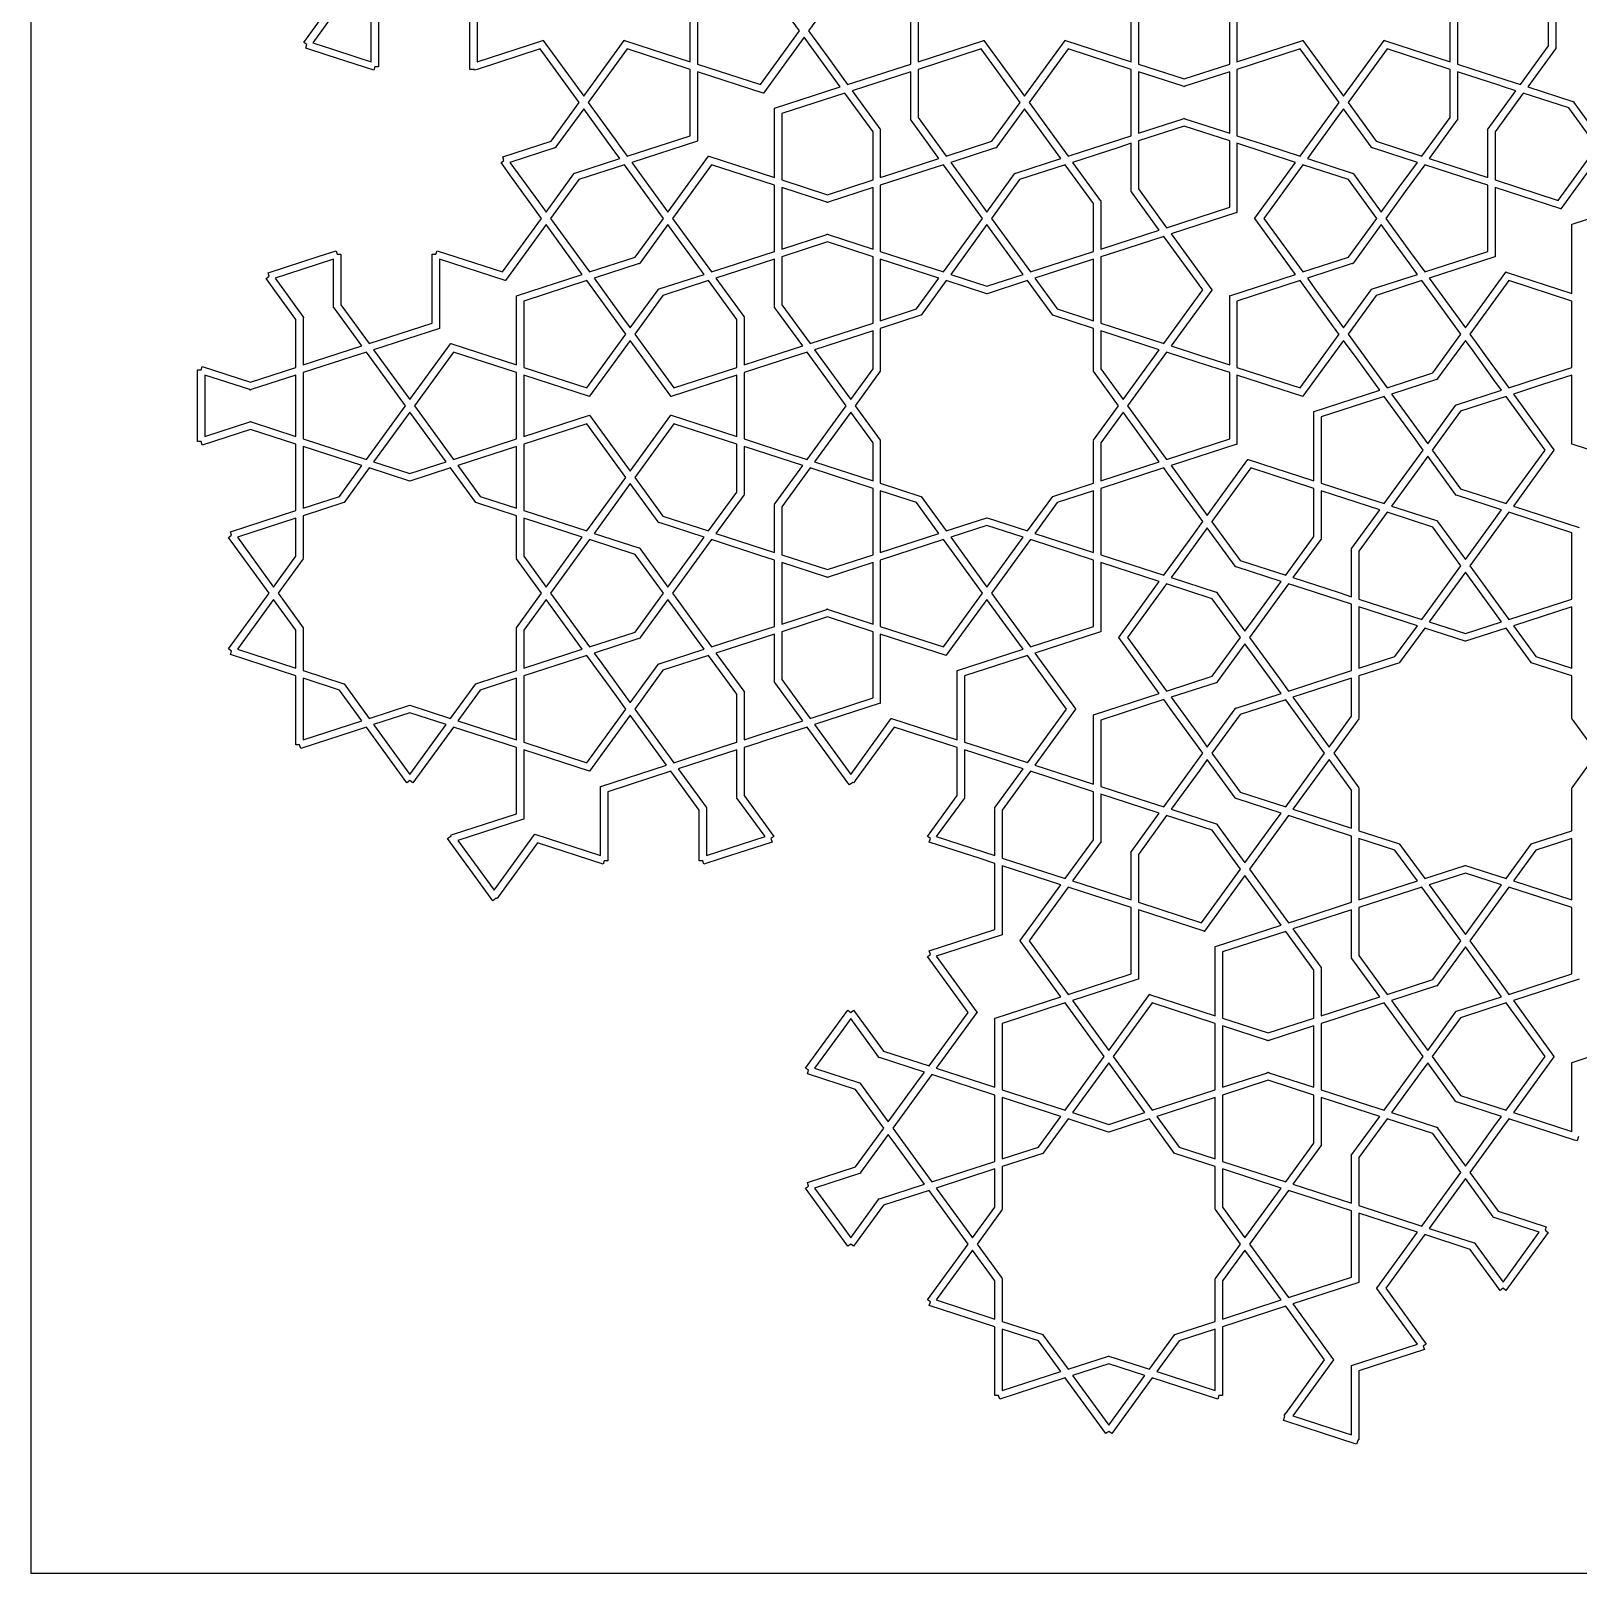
# Model space of a CAD drawing. Header units: millimetres. Extents: x -355 to 355, y -355 to 355.
# Drawn here: x -355 to -37.6, y -355 to -38.5 of the extents above; entities that cross this region are included whole.
import ezdxf

# ---------------------------------------------------------------- set-up
doc = ezdxf.new("R2010")
doc.units = ezdxf.units.MM
for name, color, linetype, true_color in [('canvas_boundary', 7, 'Continuous', 0x505050), ('strapwork_inner', 7, 'Continuous', 0xff8000), ('strapwork_outer', 7, 'Continuous', 0xff0000)]:
    doc.layers.add(name, color=color, linetype=linetype, true_color=true_color)

msp = doc.modelspace()

# ---------------------------------------------------------------- linework, layer by layer
at = {"layer": 'canvas_boundary'}
msp.add_lwpolyline([(-355, -355), (355, -355), (355, 355), (-355, 355)], close=True, dxfattribs=at)
at = {"layer": 'strapwork_inner', "true_color": 0xff8000}
for points in [[(-281.91, -26.15), (-291.39, -23.07), (-291.39, -32.77), (-291.32, -32.82), (-291.39, -32.92), (-291.39, -33.04), (-291.48, -33.04), (-297.18, -40.88), (-294.65, -41.7), (-293.76, -41.99), (-287.7, -43.96), (-287.7, -43.96), (-285.17, -44.79), (-285.17, -35.09), (-285.24, -35.04), (-285.17, -34.94), (-285.17, -34.82), (-285.08, -34.82), (-279.38, -26.98), (-281.91, -26.15)], [(-205.28, -27.46), (-218.22, -31.67), (-218.22, -45.27), (-205.28, -49.48), (-197.28, -38.47)], [(-184.43, -48.5), (-177.49, -46.25), (-174.49, -45.27), (-174.49, -31.67), (-187.43, -27.46), (-195.43, -38.47), (-191.5, -43.87), (-187.43, -49.48)], [(-127.76, -45.27), (-118.4, -48.31), (-109.04, -45.27), (-109.04, -31.67), (-118.4, -28.63), (-127.76, -31.67)], [(-52.37, -48.5), (-49.37, -49.48), (-43.59, -41.51), (-43.59, -31.67), (-52.95, -28.63), (-62.31, -31.67), (-62.31, -45.27), (-59.32, -46.25)], [(-218.22, -61.07), (-218.25, -61.07), (-231.73, -65.45), (-224.3, -75.67), (-215.97, -64.2), (-215.96, -64.17), (-215.95, -64.17), (-215.95, -64.16), (-215.92, -64.18), (-202.44, -68.56), (-202.44, -54.39), (-202.45, -54.36), (-202.44, -54.35), (-202.44, -54.34), (-202.41, -54.34), (-188.93, -49.96), (-196.35, -39.75), (-204.68, -51.21), (-204.69, -51.24), (-204.7, -51.24), (-204.71, -51.25), (-204.74, -51.23), (-218.22, -46.85), (-218.22, -61.02), (-218.21, -61.05), (-218.22, -61.06)], [(-234.59, -61.5), (-234.51, -61.62), (-232.66, -64.16), (-232.65, -64.17), (-219.72, -59.97), (-219.72, -46.37), (-219.72, -46.36), (-232.65, -42.16), (-240.65, -53.16), (-238.8, -55.71), (-238.8, -55.71)], [(-172.99, -56.21), (-167.2, -64.17), (-157.84, -61.13), (-152.05, -53.16), (-160.05, -42.16), (-172.99, -46.36), (-172.99, -46.37)], [(-139.21, -63.2), (-129.26, -59.97), (-129.26, -56.82), (-129.26, -49.51), (-129.26, -46.37), (-129.26, -46.36), (-142.2, -42.16), (-150.2, -53.16), (-144.05, -61.62), (-144.05, -61.62), (-142.2, -64.17), (-139.21, -63.2)], [(-107.54, -56.82), (-107.54, -59.97), (-101.07, -62.07), (-94.6, -64.17), (-90.6, -58.67), (-86.6, -53.16), (-94.6, -42.16), (-107.54, -46.36), (-107.54, -46.37), (-107.54, -49.51)], [(-76.75, -42.16), (-84.75, -53.16), (-78.96, -61.13), (-69.6, -64.17), (-63.81, -56.21), (-63.81, -46.36)], [(-180.72, -58.72), (-180.64, -58.82), (-180.72, -58.87), (-180.72, -68.56), (-178.18, -67.74), (-178.18, -67.74), (-168.7, -64.66), (-174.4, -56.82), (-174.49, -56.82), (-174.49, -56.69), (-174.56, -56.59), (-174.49, -56.54), (-174.49, -46.85), (-177.02, -47.67), (-183.97, -49.93), (-186.5, -50.75), (-180.8, -58.59), (-180.72, -58.59)], [(-118.4, -49.89), (-118.52, -49.93), (-118.55, -49.84), (-127.76, -46.85), (-127.76, -49.51), (-127.76, -56.82), (-127.76, -59.48), (-118.55, -56.48), (-118.52, -56.4), (-118.4, -56.44), (-118.28, -56.4), (-118.26, -56.48), (-109.04, -59.48), (-109.04, -56.82), (-109.04, -49.51), (-109.04, -46.85), (-118.26, -49.84), (-118.28, -49.93)], [(-62.31, -56.54), (-62.24, -56.59), (-62.31, -56.69), (-62.31, -56.82), (-62.4, -56.82), (-68.1, -64.66), (-65.57, -65.48), (-65.57, -65.48), (-56.09, -68.56), (-56.09, -58.87), (-56.16, -58.82), (-56.09, -58.72), (-56.09, -58.59), (-56, -58.59), (-50.3, -50.75), (-52.83, -49.93), (-54.04, -49.54), (-59.78, -47.67), (-62.31, -46.85)], [(-182.22, -59.2), (-188, -51.25), (-188, -51.24), (-200.94, -55.44), (-200.94, -69.05), (-191.58, -72.09), (-182.22, -69.05)], [(-33.65, -62.25), (-39.44, -54.28), (-48.8, -51.24), (-54.59, -59.2), (-54.59, -69.05), (-41.65, -73.25)], [(-243.63, -67.74), (-243.52, -67.7), (-243.44, -67.6), (-243.37, -67.65), (-234.15, -64.66), (-235.72, -62.5), (-241.58, -54.44), (-247.27, -62.28), (-247.25, -62.37), (-247.36, -62.41), (-247.44, -62.5), (-247.51, -62.45), (-256.73, -65.45), (-250.87, -73.51), (-250.87, -73.51), (-249.3, -75.67), (-243.61, -67.82)], [(-152.99, -67.6), (-152.92, -67.65), (-143.7, -64.66), (-149.56, -56.59), (-149.56, -56.59), (-151.13, -54.44), (-156.82, -62.28), (-156.8, -62.37), (-156.91, -62.41), (-156.99, -62.5), (-157.06, -62.45), (-166.28, -65.45), (-160.42, -73.51), (-160.42, -73.51), (-158.85, -75.67), (-153.16, -67.82), (-153.18, -67.74), (-153.07, -67.7)], [(-91.54, -62.5), (-93.1, -64.66), (-83.88, -67.65), (-83.81, -67.6), (-83.74, -67.7), (-83.62, -67.74), (-83.65, -67.82), (-77.95, -75.67), (-76.39, -73.51), (-76.39, -73.51), (-74.24, -70.56), (-72.09, -67.6), (-72.09, -67.6), (-70.53, -65.45), (-79.74, -62.45), (-79.82, -62.5), (-79.89, -62.4), (-80.01, -62.37), (-79.98, -62.28), (-85.68, -54.44), (-87.24, -56.59), (-87.24, -56.59), (-89.39, -59.55), (-91.54, -62.5)], [(-127.76, -70.9), (-121.98, -78.87), (-109.04, -74.66), (-109.04, -61.06), (-118.4, -58.01), (-127.76, -61.06)], [(-123.48, -79.35), (-129.17, -71.51), (-129.26, -71.51), (-129.26, -71.39), (-129.34, -71.29), (-129.26, -71.24), (-129.26, -61.54), (-131.8, -62.37), (-131.8, -62.37), (-141.28, -65.45), (-135.58, -73.29), (-135.49, -73.29), (-135.49, -73.41), (-135.42, -73.51), (-135.49, -73.56), (-135.49, -83.26), (-126.01, -80.18), (-126.01, -80.18)], [(-107.54, -75.76), (-107.57, -75.76), (-121.05, -80.14), (-112.72, -91.61), (-112.69, -91.63), (-112.7, -91.64), (-112.69, -91.64), (-112.72, -91.66), (-121.05, -103.13), (-115.05, -105.08), (-109.04, -107.03), (-109.04, -92.86), (-109.05, -92.83), (-109.04, -92.83), (-109.04, -92.81), (-109.01, -92.81), (-95.53, -88.44), (-103.86, -76.97), (-103.88, -76.95), (-103.88, -76.94), (-103.88, -76.93), (-103.86, -76.91), (-95.53, -65.45), (-101.53, -63.5), (-107.54, -61.54), (-107.54, -75.72), (-107.53, -75.75), (-107.54, -75.75)], [(-231.02, -84.91), (-225.23, -76.94), (-233.23, -65.93), (-242.59, -68.98), (-248.38, -76.94), (-240.38, -87.95)], [(-215.38, -87.95), (-212.38, -86.97), (-212.38, -86.97), (-202.44, -83.74), (-202.44, -73.29), (-202.44, -73.29), (-202.44, -70.14), (-215.38, -65.93), (-223.38, -76.94), (-217.23, -85.4), (-217.23, -85.4)], [(-159.78, -76.94), (-165.93, -68.48), (-165.93, -68.48), (-167.78, -65.93), (-170.77, -66.91), (-170.77, -66.91), (-180.72, -70.14), (-180.72, -80.59), (-180.72, -80.59), (-180.72, -83.74), (-167.78, -87.95)], [(-142.78, -65.93), (-152.14, -68.98), (-157.93, -76.94), (-149.93, -87.95), (-136.99, -83.74), (-136.99, -73.9)], [(-78.88, -76.94), (-84.66, -68.98), (-94.03, -65.93), (-102.02, -76.94), (-94.03, -87.95), (-84.66, -84.91)], [(-73.03, -71.44), (-77.02, -76.94), (-71.96, -83.92), (-69.03, -87.95), (-56.09, -83.74), (-56.09, -70.14), (-59.08, -69.17), (-59.08, -69.17), (-69.03, -65.93)], [(-182.22, -73.29), (-182.22, -73.29), (-182.22, -70.63), (-191.43, -73.62), (-191.46, -73.71), (-191.58, -73.67), (-191.7, -73.71), (-191.72, -73.62), (-200.94, -70.63), (-200.94, -80.59), (-200.94, -80.59), (-200.94, -83.26), (-191.72, -80.26), (-191.7, -80.18), (-191.58, -80.21), (-191.46, -80.18), (-191.43, -80.26), (-182.22, -83.26)], [(-271.17, -85.32), (-271.17, -99.49), (-271.16, -99.52), (-271.17, -99.53), (-271.17, -99.54), (-271.2, -99.54), (-284.68, -103.92), (-277.25, -114.14), (-268.92, -102.67), (-268.91, -102.64), (-268.9, -102.64), (-268.9, -102.63), (-268.87, -102.65), (-255.39, -107.03), (-255.39, -92.86), (-255.4, -92.83), (-255.39, -92.83), (-255.39, -92.81), (-255.36, -92.81), (-241.88, -88.44), (-249.3, -78.22), (-257.63, -89.68), (-257.64, -89.71), (-257.65, -89.71), (-257.66, -89.72), (-257.69, -89.7)], [(-226.1, -91.43), (-216.88, -88.44), (-222.74, -80.37), (-222.74, -80.37), (-224.3, -78.22), (-230, -86.06), (-229.97, -86.14), (-230.09, -86.18), (-230.16, -86.28), (-230.23, -86.23), (-239.45, -89.22), (-233.59, -97.29), (-233.59, -97.29), (-232.03, -99.44), (-226.33, -91.6), (-226.36, -91.52), (-226.24, -91.48), (-226.17, -91.38)], [(-158.85, -78.22), (-166.28, -88.44), (-158.85, -90.85), (-151.43, -88.44)], [(-93.1, -89.22), (-91.54, -91.38), (-85.68, -99.44), (-79.98, -91.6), (-80.01, -91.52), (-79.89, -91.48), (-79.82, -91.38), (-79.75, -91.43), (-70.53, -88.44), (-72.09, -86.28), (-75.81, -81.16), (-76.39, -80.37), (-77.95, -78.22), (-83.65, -86.06), (-83.62, -86.14), (-83.74, -86.18), (-83.81, -86.28), (-83.88, -86.23)], [(-182.22, -84.83), (-191.58, -81.79), (-200.94, -84.83), (-200.94, -94.68), (-195.15, -102.64), (-182.22, -98.44)], [(-122.55, -80.63), (-132.49, -83.86), (-132.49, -83.86), (-135.49, -84.83), (-135.49, -98.44), (-122.55, -102.64), (-114.55, -91.64)], [(-299.12, -107.03), (-296.58, -106.21), (-296.58, -106.21), (-287.11, -103.13), (-292.8, -95.29), (-292.89, -95.29), (-292.89, -95.17), (-292.96, -95.07), (-292.89, -95.01), (-292.89, -85.32), (-302.37, -88.4), (-302.37, -88.4), (-304.9, -89.22), (-299.21, -97.06), (-299.12, -97.06), (-299.12, -97.19), (-299.04, -97.29), (-299.12, -97.34)], [(-202.44, -95.29), (-202.44, -95.17), (-202.51, -95.07), (-202.44, -95.01), (-202.44, -85.32), (-204.97, -86.14), (-204.97, -86.14), (-214.45, -89.22), (-208.76, -97.06), (-208.67, -97.06), (-208.67, -97.19), (-208.59, -97.29), (-208.67, -97.34), (-208.67, -107.03), (-206.13, -106.21), (-196.65, -103.13), (-202.35, -95.29)], [(-173.29, -95.54), (-168.7, -89.22), (-180.72, -85.32), (-180.72, -97.95)], [(-149, -89.22), (-144.42, -95.54), (-136.99, -97.95), (-136.99, -85.32)], [(-239.1, -92.26), (-239.1, -92.26), (-240.95, -89.71), (-253.89, -93.91), (-253.89, -107.51), (-253.89, -107.52), (-240.95, -111.72), (-232.96, -100.72)], [(-210.17, -107.52), (-210.17, -107.51), (-210.17, -97.68), (-215.95, -89.71), (-225.32, -92.75), (-231.1, -100.72), (-223.11, -111.72)], [(-172.4, -134.06), (-172.35, -134.03), (-167.2, -141.11), (-158.87, -138.41), (-158.85, -138.47), (-158.83, -138.41), (-150.5, -141.11), (-145.35, -134.03), (-145.3, -134.06), (-145.32, -134), (-136.99, -131.3), (-136.99, -122.54), (-136.93, -122.54), (-136.98, -122.5), (-131.83, -115.41), (-136.98, -108.32), (-136.93, -108.29), (-136.99, -108.29), (-136.99, -99.53), (-145.32, -96.82), (-145.3, -96.76), (-145.35, -96.8), (-150.5, -89.71), (-158.83, -92.42), (-158.85, -92.36), (-158.87, -92.42), (-167.2, -89.71), (-172.35, -96.8), (-172.4, -96.76), (-172.38, -96.82), (-180.72, -99.53), (-180.72, -108.29), (-180.78, -108.29), (-180.73, -108.32), (-185.88, -115.41), (-180.73, -122.5), (-180.78, -122.54), (-180.72, -122.54), (-180.72, -131.3), (-172.38, -134)], [(-107.54, -93.92), (-107.54, -107.52), (-94.6, -111.72), (-86.6, -100.72), (-86.61, -100.71), (-88.46, -98.17), (-94.6, -89.71)], [(-77.83, -110.25), (-76.75, -111.72), (-67.39, -108.68), (-61.6, -100.72), (-69.6, -89.71), (-78.96, -92.75), (-84.75, -100.72)], [(-53.6, -109.18), (-51.75, -111.72), (-45.28, -109.62), (-38.81, -107.52), (-38.81, -100.72), (-38.81, -93.92), (-51.75, -89.71), (-59.75, -100.72), (-59.74, -100.73), (-57.9, -103.27), (-56.54, -105.14)], [(-186.8, -114.14), (-182.22, -107.82), (-182.22, -100.02), (-194.23, -103.92)], [(-135.49, -100.02), (-135.49, -107.82), (-130.9, -114.14), (-123.48, -103.92)], [(-299.12, -122.21), (-286.18, -126.42), (-278.18, -115.41), (-286.18, -104.41), (-289.17, -105.38), (-299.12, -108.61), (-299.12, -119.06), (-299.12, -119.06)], [(-268.33, -126.42), (-255.39, -122.21), (-255.39, -108.61), (-268.33, -104.41), (-276.33, -115.41), (-276.32, -115.42), (-276.32, -115.42)], [(-223.69, -113.49), (-223.7, -113.46), (-232.03, -101.99), (-240.36, -113.46), (-240.37, -113.49), (-240.38, -113.49), (-240.39, -113.5), (-240.41, -113.48), (-253.89, -109.1), (-253.89, -121.73), (-240.41, -117.35), (-240.39, -117.33), (-240.38, -117.34), (-240.37, -117.33), (-240.36, -117.36), (-232.03, -128.83), (-223.7, -117.36), (-223.69, -117.33), (-223.68, -117.34), (-223.67, -117.33), (-223.65, -117.35), (-210.17, -121.73), (-210.17, -109.1), (-223.65, -113.48), (-223.67, -113.5), (-223.68, -113.49)], [(-195.73, -126.42), (-187.73, -115.41), (-195.73, -104.41), (-198.72, -105.38), (-208.67, -108.61), (-208.67, -122.21), (-198.72, -125.45)], [(-129.98, -115.41), (-121.98, -126.41), (-121.98, -126.42), (-121.98, -126.42), (-109.04, -122.21), (-109.04, -108.61), (-115.51, -106.51), (-121.98, -104.41)], [(-107.54, -123.31), (-107.57, -123.31), (-121.05, -127.69), (-116.66, -133.74), (-113.63, -137.91), (-105.3, -126.45), (-105.29, -126.42), (-105.28, -126.42), (-105.27, -126.41), (-105.24, -126.43), (-91.77, -130.81), (-91.77, -116.64), (-91.77, -116.61), (-91.77, -116.6), (-91.77, -116.59), (-91.73, -116.59), (-78.25, -112.21), (-82.71, -106.08), (-85.68, -101.99), (-94.01, -113.46), (-94.02, -113.49), (-94.03, -113.49), (-94.03, -113.5), (-94.06, -113.48), (-107.54, -109.1), (-107.54, -123.27), (-107.53, -123.3), (-107.54, -123.3)], [(-66.35, -109.92), (-66.46, -109.96), (-66.54, -110.06), (-66.61, -110.01), (-75.83, -113), (-74.26, -115.15), (-68.4, -123.22), (-62.71, -115.38), (-62.73, -115.29), (-62.62, -115.25), (-62.54, -115.15), (-62.47, -115.21), (-53.25, -112.21), (-54.82, -110.06), (-59.11, -104.15), (-60.68, -101.99), (-66.37, -109.83)], [(-300.62, -111.76), (-300.62, -109.1), (-309.83, -112.09), (-309.86, -112.18), (-309.98, -112.14), (-310.1, -112.18), (-310.12, -112.09), (-319.34, -109.1), (-319.34, -119.06), (-319.34, -119.06), (-319.34, -121.73), (-310.12, -118.73), (-310.1, -118.65), (-309.98, -118.69), (-309.86, -118.65), (-309.84, -118.73), (-300.62, -121.73), (-300.62, -111.76)], [(-75.47, -132.95), (-75.47, -132.95), (-69.33, -124.49), (-71.18, -121.95), (-77.32, -113.5), (-77.33, -113.49), (-77.33, -113.49), (-90.27, -117.69), (-90.27, -131.3), (-80.32, -134.53), (-80.32, -134.53), (-77.33, -135.5)], [(-44.33, -124.49), (-52.33, -113.49), (-61.69, -116.53), (-67.48, -124.49), (-61.69, -132.46), (-52.33, -135.5)], [(-277.25, -116.69), (-284.68, -126.91), (-277.25, -129.32), (-269.83, -126.91)], [(-182.22, -130.81), (-182.22, -123), (-186.8, -116.69), (-194.23, -126.91)], [(-135.49, -130.81), (-123.48, -126.91), (-130.9, -116.69), (-135.49, -123)], [(-232.96, -130.11), (-240.95, -119.1), (-253.89, -123.3), (-253.89, -123.31), (-253.89, -136.91), (-240.95, -141.11), (-239.1, -138.57)], [(-215.95, -141.11), (-210.17, -133.15), (-210.17, -123.31), (-210.17, -123.3), (-223.11, -119.1), (-231.1, -130.11), (-225.32, -138.07)], [(-291.69, -134.01), (-287.11, -127.69), (-299.12, -123.79), (-299.12, -136.42)], [(-255.39, -123.79), (-267.4, -127.69), (-262.82, -134.01), (-255.39, -136.42)], [(-208.76, -133.76), (-214.45, -141.6), (-211.92, -142.42), (-211.92, -142.42), (-202.44, -145.5), (-202.44, -135.81), (-202.51, -135.76), (-202.44, -135.66), (-202.44, -135.54), (-202.35, -135.54), (-196.65, -127.69), (-206.13, -124.61), (-208.67, -123.79), (-208.67, -133.48), (-208.59, -133.54), (-208.67, -133.64), (-208.67, -133.76)], [(-62.71, -133.61), (-68.4, -125.77), (-69.97, -127.92), (-69.97, -127.92), (-75.83, -135.99), (-66.61, -138.98), (-66.54, -138.93), (-66.46, -139.03), (-66.35, -139.07), (-66.37, -139.15), (-60.68, -146.99), (-54.82, -138.93), (-54.82, -138.93), (-53.25, -136.78), (-62.47, -133.78), (-62.54, -133.83), (-62.62, -133.73), (-62.73, -133.7)], [(-263.75, -135.27), (-268.9, -128.18), (-277.24, -130.89), (-277.25, -130.83), (-277.27, -130.89), (-285.61, -128.18), (-290.75, -135.27), (-290.81, -135.23), (-290.79, -135.29), (-299.12, -138), (-299.12, -146.76), (-299.18, -146.76), (-299.13, -146.8), (-304.28, -153.88), (-299.13, -160.97), (-299.18, -161.01), (-299.12, -161.01), (-299.12, -169.77), (-290.79, -172.47), (-290.8, -172.53), (-290.75, -172.5), (-285.61, -179.58), (-277.27, -176.88), (-277.25, -176.94), (-277.24, -176.88), (-268.9, -179.58), (-263.75, -172.5), (-263.7, -172.53), (-263.72, -172.47), (-255.39, -169.77), (-255.39, -161.01), (-255.33, -161.01), (-255.38, -160.97), (-250.23, -153.88), (-255.38, -146.8), (-255.33, -146.76), (-255.39, -146.76), (-255.39, -138), (-263.72, -135.29), (-263.7, -135.23)], [(-182.22, -145.99), (-182.22, -132.39), (-195.15, -128.18), (-200.94, -136.15), (-200.94, -145.99), (-191.58, -149.03)], [(-116.41, -141.74), (-114.55, -139.19), (-121.8, -129.22), (-122.55, -128.18), (-135.49, -132.39), (-135.49, -145.99), (-122.55, -150.2)], [(-97.55, -150.2), (-91.77, -142.23), (-91.77, -132.39), (-104.7, -128.18), (-112.7, -139.19), (-112.69, -139.2), (-106.91, -147.15)], [(-226.24, -139.35), (-226.36, -139.31), (-226.33, -139.22), (-232.03, -131.38), (-233.59, -133.54), (-233.59, -133.54), (-239.45, -141.6), (-230.24, -144.6), (-230.16, -144.54), (-230.09, -144.64), (-229.97, -144.68), (-230, -144.77), (-224.3, -152.61), (-218.45, -144.54), (-216.88, -142.39), (-226.1, -139.39), (-226.17, -139.45)], [(-180.72, -132.87), (-180.72, -145.5), (-168.7, -141.6), (-173.29, -135.29)], [(-149, -141.6), (-136.99, -145.5), (-136.99, -132.87), (-144.41, -135.29)], [(-90.35, -142.84), (-96.05, -150.68), (-86.57, -153.76), (-86.57, -153.76), (-84.04, -154.59), (-84.04, -144.89), (-84.11, -144.84), (-84.04, -144.74), (-84.04, -144.62), (-83.95, -144.62), (-78.25, -136.78), (-87.73, -133.7), (-87.73, -133.7), (-90.27, -132.87), (-90.27, -142.57), (-90.19, -142.62), (-90.27, -142.72), (-90.27, -142.84)], [(-300.62, -138.49), (-312.63, -142.39), (-305.21, -152.61), (-300.62, -146.29)], [(-253.89, -146.29), (-249.3, -152.61), (-241.88, -142.39), (-253.89, -138.49)], [(-69.6, -159.28), (-61.6, -148.27), (-67.39, -140.31), (-76.75, -137.26), (-82.54, -145.23), (-82.54, -155.07)], [(-38.81, -141.47), (-51.75, -137.26), (-57.9, -145.72), (-57.9, -145.72), (-59.75, -148.27), (-51.75, -159.28), (-38.81, -155.07)], [(-158.85, -139.98), (-166.28, -142.39), (-158.85, -152.61), (-151.43, -142.39)], [(-107.96, -148.39), (-107.93, -148.31), (-113.63, -140.46), (-119.49, -148.53), (-121.05, -150.68), (-111.83, -153.68), (-111.76, -153.63), (-111.69, -153.72), (-111.57, -153.76), (-111.6, -153.85), (-105.9, -161.69), (-104.34, -159.54), (-104.34, -159.54), (-98.48, -151.47), (-107.7, -148.48), (-107.77, -148.53), (-107.84, -148.43)], [(-248.38, -153.88), (-240.38, -164.89), (-231.02, -161.85), (-225.23, -153.88), (-231.02, -145.92), (-240.38, -142.88)], [(-205.44, -161.66), (-205.44, -161.66), (-202.44, -160.69), (-202.44, -157.54), (-202.44, -150.23), (-202.44, -147.08), (-205.44, -146.11), (-205.44, -146.11), (-215.38, -142.88), (-221.53, -151.34), (-223.38, -153.88), (-221.53, -156.43), (-217.64, -161.78), (-217.23, -162.34), (-215.38, -164.89)], [(-167.78, -164.89), (-159.78, -153.88), (-159.79, -153.87), (-167.78, -142.88), (-180.72, -147.08), (-180.72, -150.23), (-180.72, -150.23), (-180.72, -160.69)], [(-149.93, -164.89), (-136.99, -160.69), (-136.99, -147.08), (-137, -147.08), (-149.93, -142.88), (-157.93, -153.88), (-155.27, -157.54)], [(-182.22, -147.57), (-191.43, -150.56), (-191.46, -150.65), (-191.58, -150.61), (-191.7, -150.65), (-191.72, -150.56), (-200.94, -147.57), (-200.94, -150.23), (-200.94, -157.54), (-200.94, -160.2), (-191.72, -157.2), (-191.7, -157.12), (-191.58, -157.16), (-191.46, -157.12), (-191.43, -157.2), (-182.22, -160.2), (-182.22, -157.54), (-182.22, -157.54)], [(-149, -166.17), (-140.67, -177.63), (-140.65, -177.65), (-140.65, -177.66), (-140.65, -177.67), (-140.67, -177.69), (-149, -189.15), (-136.99, -193.06), (-136.99, -178.88), (-137, -178.85), (-136.99, -178.85), (-136.99, -178.84), (-136.96, -178.84), (-123.48, -174.46), (-131.81, -162.99), (-131.84, -162.97), (-131.83, -162.97), (-131.84, -162.96), (-131.81, -162.94), (-123.48, -151.47), (-135.49, -147.57), (-135.49, -161.74), (-135.48, -161.77), (-135.49, -161.78), (-135.49, -161.79), (-135.52, -161.79)], [(-129.98, -162.97), (-121.98, -173.97), (-112.62, -170.93), (-106.83, -162.97), (-112.62, -155), (-121.97, -151.96), (-121.98, -151.96)], [(-98.83, -154.51), (-104.98, -162.97), (-98.83, -171.42), (-98.83, -171.42), (-96.98, -173.97), (-84.04, -169.77), (-84.04, -156.16), (-93.98, -152.93), (-93.98, -152.93), (-96.98, -151.96), (-98.83, -154.51)], [(-60.68, -149.55), (-68.1, -159.77), (-60.68, -162.18), (-53.25, -159.76)], [(-300.62, -161.47), (-305.21, -155.16), (-312.63, -165.38), (-300.62, -169.28)], [(-253.89, -169.28), (-241.88, -165.38), (-249.3, -155.16), (-253.89, -161.47)], [(-218.77, -162.78), (-222.74, -157.31), (-224.3, -155.16), (-230, -163), (-229.97, -163.09), (-230.09, -163.12), (-230.16, -163.22), (-230.24, -163.17), (-239.45, -166.17), (-237.89, -168.32), (-232.03, -176.38), (-226.33, -168.54), (-226.36, -168.46), (-226.24, -168.42), (-226.17, -168.32), (-226.1, -168.37), (-216.88, -165.38), (-218.45, -163.22)], [(-180.72, -176.48), (-180.75, -176.48), (-194.23, -180.86), (-186.8, -191.08), (-178.47, -179.61), (-178.46, -179.58), (-178.45, -179.58), (-178.45, -179.58), (-178.42, -179.59), (-164.94, -183.97), (-164.94, -169.8), (-164.95, -169.77), (-164.94, -169.77), (-164.94, -169.76), (-164.91, -169.76), (-151.43, -165.38), (-157.76, -156.66), (-158.85, -155.16), (-167.18, -166.63), (-167.19, -166.66), (-167.2, -166.65), (-167.21, -166.66), (-167.24, -166.64), (-180.72, -162.26), (-180.72, -176.44), (-180.71, -176.47), (-180.72, -176.47)], [(-75.12, -166.87), (-70.53, -160.55), (-82.54, -156.65), (-82.54, -169.28)], [(-50.83, -160.55), (-46.24, -166.87), (-38.81, -169.28), (-38.81, -156.65)], [(-191.58, -158.73), (-200.94, -161.78), (-200.94, -171.62), (-195.15, -179.58), (-182.22, -175.38), (-182.22, -161.78)], [(-74.23, -168.09), (-74.21, -168.15), (-82.54, -170.86), (-82.54, -179.62), (-82.6, -179.62), (-82.55, -179.65), (-87.7, -186.74), (-82.55, -193.83), (-82.6, -193.87), (-82.54, -193.87), (-82.54, -202.63), (-74.21, -205.33), (-74.23, -205.39), (-74.18, -205.36), (-69.03, -212.44), (-60.7, -209.74), (-60.68, -209.79), (-60.66, -209.74), (-52.33, -212.44), (-47.18, -205.36), (-47.13, -205.39), (-47.15, -205.33), (-38.81, -202.63), (-38.81, -193.87), (-38.75, -193.87), (-38.8, -193.83), (-33.65, -186.74), (-38.8, -179.65), (-38.75, -179.62), (-38.81, -179.62), (-38.81, -170.86), (-47.15, -168.15), (-47.13, -168.09), (-47.18, -168.13), (-52.33, -161.04), (-60.66, -163.75), (-60.68, -163.69), (-60.7, -163.75), (-69.03, -161.04), (-74.18, -168.13)], [(-202.44, -172.23), (-202.44, -172.11), (-202.51, -172.01), (-202.44, -171.96), (-202.44, -162.26), (-211.92, -165.34), (-211.92, -165.34), (-214.45, -166.17), (-208.76, -174.01), (-208.67, -174.01), (-208.67, -174.13), (-208.59, -174.23), (-208.67, -174.28), (-208.67, -183.97), (-205.15, -182.83), (-196.65, -180.07), (-202.35, -172.23)], [(-111.76, -172.31), (-111.83, -172.25), (-121.05, -175.25), (-115.19, -183.31), (-115.19, -183.31), (-113.63, -185.47), (-107.93, -177.63), (-107.96, -177.54), (-107.84, -177.5), (-107.77, -177.4), (-107.7, -177.45), (-98.48, -174.46), (-104.34, -166.4), (-104.34, -166.4), (-105.9, -164.24), (-111.6, -172.08), (-111.57, -172.17), (-111.69, -172.21)], [(-234.81, -175.11), (-240.95, -166.65), (-253.89, -170.86), (-253.89, -184.46), (-240.95, -188.67), (-232.96, -177.66), (-232.96, -177.65), (-234.81, -175.11)], [(-210.17, -184.46), (-210.17, -174.62), (-215.95, -166.65), (-225.32, -169.7), (-231.1, -177.66), (-223.11, -188.67), (-213.16, -185.44)], [(-160.45, -185.44), (-150.51, -188.66), (-150.5, -188.67), (-142.51, -177.66), (-150.5, -166.66), (-150.5, -166.65), (-163.44, -170.86), (-163.44, -184.46)], [(-299.12, -183.97), (-287.11, -180.07), (-291.69, -173.76), (-299.12, -171.34)], [(-255.39, -183.97), (-255.39, -171.34), (-262.82, -173.76), (-267.4, -180.07)], [(-96.05, -175.25), (-88.63, -185.47), (-84.04, -179.15), (-84.04, -171.35)], [(-120.7, -195.2), (-120.7, -195.2), (-114.55, -186.74), (-120.7, -178.28), (-120.7, -178.28), (-122.55, -175.73), (-135.49, -179.94), (-135.49, -193.54), (-135.48, -193.55), (-125.55, -196.77), (-125.55, -196.77), (-122.55, -197.75)], [(-97.55, -197.75), (-89.56, -186.74), (-97.55, -175.74), (-106.91, -178.78), (-112.7, -186.74), (-106.91, -194.71)], [(-269.83, -180.86), (-277.25, -178.45), (-284.68, -180.86), (-277.25, -191.08)], [(-267.4, -204.64), (-259.98, -214.85), (-251.65, -203.39), (-251.64, -203.36), (-251.63, -203.36), (-251.62, -203.35), (-251.6, -203.37), (-238.12, -207.75), (-238.12, -193.58), (-238.13, -193.55), (-238.12, -193.54), (-238.12, -193.53), (-238.09, -193.53), (-224.61, -189.15), (-232.03, -178.94), (-240.36, -190.4), (-240.37, -190.43), (-240.38, -190.43), (-240.39, -190.44), (-240.41, -190.42), (-253.89, -186.04), (-253.89, -200.21), (-253.88, -200.24), (-253.89, -200.25), (-253.89, -200.26), (-253.92, -200.26)], [(-216.39, -197.91), (-216.32, -198.01), (-216.39, -198.06), (-216.39, -207.75), (-206.91, -204.67), (-206.91, -204.67), (-204.38, -203.85), (-210.08, -196.01), (-210.17, -196.01), (-210.17, -195.88), (-210.24, -195.78), (-210.17, -195.73), (-210.17, -186.04), (-219.65, -189.12), (-222.18, -189.94), (-216.48, -197.78), (-216.39, -197.78)], [(-157.22, -198.06), (-157.29, -198.01), (-157.22, -197.91), (-157.22, -197.78), (-157.13, -197.78), (-151.43, -189.94), (-153.96, -189.12), (-163.44, -186.04), (-163.44, -195.73), (-163.37, -195.78), (-163.44, -195.88), (-163.44, -196.01), (-163.53, -196.01), (-169.23, -203.85), (-166.7, -204.67), (-157.22, -207.75)], [(-136.99, -204.48), (-136.99, -194.63), (-149.93, -190.43), (-155.72, -198.39), (-155.72, -208.24), (-142.78, -212.44)], [(-107.96, -195.94), (-107.93, -195.86), (-113.63, -188.02), (-115.19, -190.17), (-115.19, -190.17), (-121.05, -198.24), (-111.83, -201.23), (-111.76, -201.18), (-111.69, -201.28), (-111.57, -201.32), (-111.6, -201.4), (-105.9, -209.24), (-100.04, -201.18), (-98.48, -199.02), (-107.7, -196.03), (-107.77, -196.08), (-107.84, -195.98)], [(-88.63, -188.02), (-96.05, -198.24), (-84.04, -202.14), (-84.04, -194.33)], [(-141.28, -212.93), (-131.8, -216.01), (-131.8, -216.01), (-129.27, -216.83), (-129.27, -207.14), (-129.34, -207.09), (-129.27, -206.99), (-129.27, -206.87), (-129.18, -206.87), (-123.48, -199.02), (-132.96, -195.94), (-132.96, -195.94), (-135.49, -195.12), (-135.49, -204.81), (-135.42, -204.87), (-135.49, -204.97), (-135.49, -205.09), (-135.58, -205.09)], [(-127.77, -217.32), (-114.83, -221.52), (-106.83, -210.52), (-106.84, -210.51), (-112.62, -202.55), (-121.98, -199.51), (-127.77, -207.48)], [(-93.98, -220.55), (-84.04, -217.32), (-84.04, -203.72), (-96.98, -199.51), (-103.12, -207.97), (-104.98, -210.52), (-96.98, -221.52)], [(-82.54, -204.2), (-82.54, -216.83), (-70.53, -212.93), (-75.12, -206.62)], [(-38.81, -204.2), (-46.24, -206.62), (-50.83, -212.93), (-38.81, -216.83)], [(-160.87, -239.92), (-160.9, -239.93), (-169.23, -251.4), (-157.22, -255.3), (-157.22, -241.13), (-157.23, -241.1), (-157.22, -241.1), (-157.22, -241.09), (-157.18, -241.09), (-143.7, -236.71), (-152.04, -225.24), (-152.06, -225.22), (-152.06, -225.21), (-152.06, -225.2), (-152.04, -225.19), (-143.7, -213.72), (-155.72, -209.82), (-155.72, -223.99), (-155.71, -224.02), (-155.72, -224.02), (-155.72, -224.03), (-155.75, -224.03), (-169.23, -228.41), (-160.9, -239.88), (-160.87, -239.9), (-160.88, -239.91)], [(-114.26, -223.3), (-114.29, -223.28), (-127.77, -218.9), (-127.77, -233.07), (-127.76, -233.1), (-127.77, -233.11), (-127.77, -233.12), (-127.8, -233.12), (-141.28, -237.5), (-133.85, -247.71), (-125.52, -236.25), (-125.51, -236.22), (-125.5, -236.22), (-125.5, -236.21), (-125.47, -236.23), (-111.99, -240.61), (-111.99, -226.44), (-112, -226.41), (-111.99, -226.4), (-111.99, -226.39), (-111.96, -226.39), (-98.48, -222.01), (-105.9, -211.79), (-114.23, -223.26), (-114.24, -223.29), (-114.25, -223.29)], [(-60.68, -211.31), (-68.1, -213.72), (-60.68, -223.94), (-53.25, -213.72)], [(-139.21, -215.18), (-139.21, -215.18), (-142.2, -214.21), (-150.2, -225.21), (-142.2, -236.22), (-129.27, -232.02), (-129.27, -218.41)], [(-82.54, -228.26), (-76.75, -236.22), (-67.39, -233.18), (-61.6, -225.21), (-69.6, -214.21), (-82.54, -218.41)], [(-38.81, -232.02), (-38.81, -218.41), (-38.82, -218.41), (-51.75, -214.21), (-59.75, -225.21), (-57.9, -227.76), (-53.6, -233.67), (-51.75, -236.22)], [(-90.27, -230.77), (-90.19, -230.87), (-90.27, -230.92), (-90.27, -240.61), (-80.79, -237.53), (-78.25, -236.71), (-83.95, -228.87), (-84.04, -228.87), (-84.04, -228.74), (-84.11, -228.64), (-84.04, -228.59), (-84.04, -218.9), (-86.57, -219.72), (-96.05, -222.8), (-90.35, -230.64), (-90.27, -230.64)], [(-91.77, -241.1), (-91.77, -231.25), (-97.55, -223.29), (-110.49, -227.49), (-110.49, -241.1), (-101.13, -244.14)], [(-66.35, -234.42), (-66.46, -234.45), (-66.54, -234.55), (-66.61, -234.5), (-75.83, -237.5), (-74.26, -239.65), (-68.4, -247.71), (-62.71, -239.87), (-62.73, -239.79), (-62.62, -239.75), (-62.54, -239.65), (-62.47, -239.7), (-53.25, -236.71), (-54.82, -234.55), (-59.11, -228.64), (-60.68, -226.49), (-66.37, -234.33)], [(-155.71, -255.79), (-142.78, -260), (-134.78, -248.99), (-142.78, -237.98), (-155.72, -242.19), (-155.72, -255.79), (-155.71, -255.79)], [(-111.99, -245.34), (-111.99, -242.19), (-124.93, -237.98), (-132.93, -248.99), (-124.93, -260), (-111.99, -255.79), (-111.99, -252.64)], [(-77.33, -260), (-75.48, -257.45), (-69.33, -248.99), (-71.18, -246.44), (-77.33, -237.98), (-87.27, -241.21), (-90.27, -242.19), (-90.27, -245.34), (-90.27, -252.64), (-90.27, -255.79), (-80.32, -259.02)], [(-44.33, -248.99), (-52.33, -237.98), (-61.69, -241.03), (-67.48, -248.99), (-61.69, -256.95), (-52.33, -260)], [(-181.11, -249.02), (-186.8, -241.18), (-188.37, -243.34), (-188.37, -243.34), (-194.23, -251.4), (-185.01, -254.4), (-184.94, -254.34), (-184.87, -254.44), (-184.75, -254.48), (-184.78, -254.57), (-179.08, -262.41), (-173.22, -254.34), (-171.65, -252.19), (-180.87, -249.19), (-180.95, -249.25), (-181.02, -249.15), (-181.13, -249.11)], [(-110.49, -255.3), (-101.27, -252.31), (-101.25, -252.22), (-101.13, -252.26), (-101.01, -252.22), (-100.98, -252.31), (-91.77, -255.3), (-91.77, -252.64), (-91.77, -245.34), (-91.77, -242.67), (-100.98, -245.67), (-101.01, -245.75), (-101.13, -245.72), (-101.25, -245.75), (-101.27, -245.67), (-110.49, -242.67), (-110.49, -245.34), (-110.49, -252.64)], [(-141.28, -260.48), (-133.85, -262.9), (-126.43, -260.48), (-133.85, -250.27)], [(-62.71, -258.11), (-68.4, -250.27), (-69.97, -252.42), (-75.83, -260.48), (-66.61, -263.48), (-66.54, -263.43), (-66.46, -263.53), (-66.35, -263.56), (-66.37, -263.65), (-60.68, -271.49), (-59.11, -269.34), (-54.82, -263.43), (-53.25, -261.27), (-62.47, -258.28), (-62.54, -258.33), (-62.62, -258.23), (-62.73, -258.19)], [(-170.16, -252.68), (-176.3, -261.14), (-178.15, -263.68), (-172.01, -272.14), (-172.01, -272.14), (-170.16, -274.69), (-157.22, -270.49), (-157.22, -256.88)], [(-91.77, -266.73), (-91.77, -256.88), (-101.13, -253.84), (-110.49, -256.88), (-110.49, -270.49), (-97.55, -274.69)], [(-143.7, -261.27), (-155.72, -257.37), (-155.72, -270), (-148.29, -267.59)], [(-119.41, -267.59), (-111.99, -270), (-111.99, -257.37), (-124, -261.27)], [(-90.27, -267.34), (-90.35, -267.34), (-96.05, -275.18), (-86.57, -278.26), (-84.04, -279.08), (-84.04, -269.39), (-84.11, -269.34), (-84.04, -269.24), (-84.04, -269.11), (-83.95, -269.11), (-78.25, -261.27), (-87.73, -258.19), (-90.27, -257.37), (-90.27, -267.06), (-90.19, -267.11), (-90.27, -267.21)], [(-120.32, -268.87), (-120.3, -268.81), (-120.35, -268.85), (-125.5, -261.76), (-133.83, -264.47), (-133.85, -264.41), (-133.87, -264.47), (-142.2, -261.76), (-147.35, -268.85), (-147.4, -268.81), (-147.38, -268.87), (-155.72, -271.58), (-155.72, -280.34), (-155.78, -280.34), (-155.73, -280.37), (-160.88, -287.46), (-155.73, -294.55), (-155.78, -294.58), (-155.72, -294.58), (-155.72, -303.34), (-147.38, -306.05), (-147.4, -306.11), (-147.35, -306.07), (-142.2, -313.16), (-133.87, -310.45), (-133.85, -310.51), (-133.83, -310.45), (-125.5, -313.16), (-120.35, -306.07), (-120.3, -306.11), (-120.32, -306.05), (-111.99, -303.34), (-111.99, -294.58), (-111.93, -294.58), (-111.98, -294.55), (-106.83, -287.46), (-111.98, -280.37), (-111.93, -280.34), (-111.99, -280.34), (-111.99, -271.58)], [(-63.46, -275.31), (-61.6, -272.77), (-67.39, -264.8), (-76.75, -261.76), (-82.54, -269.72), (-82.54, -279.57), (-69.6, -283.77)], [(-184.94, -273.02), (-185.01, -272.97), (-194.23, -275.97), (-188.37, -284.03), (-188.37, -284.03), (-186.8, -286.18), (-181.11, -278.34), (-181.13, -278.26), (-181.02, -278.22), (-180.95, -278.12), (-180.87, -278.17), (-171.66, -275.18), (-177.51, -267.11), (-177.51, -267.11), (-179.08, -264.96), (-184.78, -272.8), (-184.75, -272.89), (-184.87, -272.92)], [(-161.8, -286.18), (-157.22, -279.87), (-157.22, -272.06), (-169.23, -275.97)], [(-98.48, -275.97), (-110.49, -272.06), (-110.49, -279.87), (-105.9, -286.18)], [(-54.98, -281.88), (-60.68, -274.04), (-66.54, -282.11), (-68.1, -284.26), (-58.88, -287.25), (-58.81, -287.2), (-58.74, -287.3), (-58.62, -287.34), (-58.65, -287.43), (-52.95, -295.27), (-47.09, -287.2), (-45.53, -285.05), (-54.75, -282.05), (-54.82, -282.11), (-54.89, -282.01), (-55.01, -281.97)], [(-84.04, -294.26), (-84.04, -280.66), (-84.05, -280.65), (-93.98, -277.43), (-96.98, -276.45), (-104.98, -287.46), (-96.98, -298.47)], [(-96.05, -299.74), (-87.72, -311.21), (-87.69, -311.23), (-87.7, -311.24), (-87.69, -311.25), (-87.72, -311.26), (-96.05, -322.73), (-85.77, -326.07), (-84.04, -326.63), (-84.04, -312.46), (-84.05, -312.43), (-84.04, -312.43), (-84.04, -312.42), (-84.01, -312.42), (-70.53, -308.04), (-78.86, -296.57), (-78.89, -296.55), (-78.88, -296.54), (-78.89, -296.53), (-78.86, -296.51), (-70.53, -285.05), (-82.54, -281.15), (-82.54, -295.32), (-82.53, -295.35), (-82.54, -295.35), (-82.54, -295.36), (-82.57, -295.36)], [(-157.22, -295.05), (-161.8, -288.74), (-169.23, -298.95), (-157.22, -302.86)], [(-105.9, -288.74), (-110.49, -295.05), (-110.49, -302.86), (-98.48, -298.95)], [(-143.7, -313.65), (-148.29, -307.33), (-155.72, -304.92), (-155.72, -317.55)], [(-111.99, -304.92), (-119.41, -307.33), (-124, -313.65), (-111.99, -317.55)], [(-141.28, -314.44), (-133.85, -324.66), (-126.43, -314.44), (-133.85, -312.03)]]:
    msp.add_lwpolyline(points, close=True, dxfattribs=at)
for points in [[(-263.44, -32.15), (-263.44, -44.79), (-249.96, -40.41), (-249.93, -40.39), (-249.93, -40.39), (-249.92, -40.39), (-249.91, -40.42), (-241.58, -51.89), (-233.25, -40.42), (-233.24, -40.39), (-233.23, -40.39), (-233.22, -40.39), (-233.19, -40.41), (-219.72, -44.79), (-219.72, -32.15)], [(-172.99, -32.15), (-172.99, -44.79), (-159.51, -40.41), (-159.48, -40.39), (-159.48, -40.39), (-159.47, -40.39), (-159.46, -40.42), (-151.13, -51.89), (-142.8, -40.42), (-142.79, -40.39), (-142.78, -40.39), (-142.77, -40.39), (-142.74, -40.41), (-129.26, -44.79), (-129.26, -32.15)], [(-107.54, -32.15), (-107.54, -44.79), (-94.06, -40.41), (-94.03, -40.39), (-94.03, -40.39), (-94.02, -40.39), (-94.01, -40.42), (-85.68, -51.89), (-77.35, -40.42), (-77.34, -40.39), (-77.33, -40.39), (-77.32, -40.39), (-77.29, -40.41), (-63.81, -44.79), (-63.81, -32.16)], [(-32.87, -35.15), (-42.09, -32.15), (-42.09, -41.85), (-42.02, -41.9), (-42.09, -42), (-42.09, -42.12), (-42.18, -42.12), (-47.87, -49.96), (-38.66, -52.96), (-38.58, -52.91), (-38.51, -53.01), (-38.39, -53.04), (-38.42, -53.13), (-32.73, -60.97)], [(-32.73, -63.52), (-41.06, -74.99), (-41.07, -75.02), (-41.08, -75.02), (-41.08, -75.02), (-41.11, -75.01), (-54.59, -70.63), (-54.59, -84.8), (-54.58, -84.83), (-54.59, -84.83), (-54.59, -84.84), (-54.62, -84.84), (-68.1, -89.22), (-60.68, -99.44), (-52.35, -87.98), (-52.34, -87.94), (-52.33, -87.95), (-52.32, -87.94), (-52.29, -87.96), (-38.81, -92.34), (-38.81, -78.16), (-38.82, -78.13), (-38.81, -78.13), (-38.81, -78.12), (-38.78, -78.12), (-25.3, -73.74)], [(-25.3, -127.7), (-38.78, -123.32), (-38.81, -123.32), (-38.81, -123.3), (-38.82, -123.3), (-38.81, -123.27), (-38.81, -109.1), (-44.82, -111.05), (-50.83, -113), (-42.5, -124.47), (-42.47, -124.49), (-42.48, -124.49), (-42.47, -124.5), (-42.5, -124.52), (-50.83, -135.99), (-37.35, -140.37)], [(-37.35, -233.12), (-50.83, -237.5), (-42.5, -248.96), (-42.47, -248.98), (-42.48, -248.99), (-42.47, -249), (-42.5, -249.02), (-50.83, -260.48), (-38.81, -264.39), (-38.81, -250.21), (-38.82, -250.18), (-38.81, -250.18), (-38.81, -250.17), (-38.78, -250.17), (-25.3, -245.79)]]:
    msp.add_lwpolyline(points, dxfattribs=at)
at = {"layer": 'strapwork_outer', "true_color": 0xff0000}
for points in [[(-37.48, -265.42), (-37.77, -266.3), (-38.3, -266.13), (-51.75, -261.76), (-53.6, -264.31), (-57.9, -270.22), (-59.75, -272.77), (-53.96, -280.73), (-44.08, -283.94), (-44.31, -284.65), (-43.71, -285.09), (-50.17, -293.99), (-52.35, -296.98), (-52.95, -296.54), (-53.56, -296.98), (-59.67, -288.58), (-69.03, -285.54), (-77.02, -296.54), (-68.71, -307.99), (-69.31, -308.43), (-69.08, -309.14), (-82.54, -313.52), (-82.54, -327.12), (-82.53, -327.12), (-82.54, -327.16), (-82.54, -327.67), (-82.71, -327.67), (-82.99, -328.55), (-83.52, -328.38), (-86.24, -327.5), (-97.5, -323.84), (-98.03, -323.67), (-97.74, -322.78), (-97.87, -322.68), (-97.57, -322.27), (-97.56, -322.24), (-97.55, -322.24), (-89.56, -311.24), (-97.55, -300.23), (-110.49, -304.43), (-110.49, -318.58), (-111.24, -318.58), (-111.47, -319.3), (-124.93, -314.93), (-133.25, -326.37), (-133.85, -325.93), (-134.46, -326.37), (-142.78, -314.93), (-156.23, -319.3), (-156.47, -318.58), (-157.22, -318.58), (-157.22, -304.43), (-170.67, -300.06), (-170.44, -299.35), (-171.05, -298.91), (-162.73, -287.46), (-170.73, -276.45), (-180.09, -279.5), (-186.2, -287.9), (-186.8, -287.46), (-187.41, -287.9), (-193.88, -279), (-193.88, -279), (-196.05, -276.01), (-195.44, -275.57), (-195.67, -274.86), (-185.79, -271.65), (-180.01, -263.68), (-185.79, -255.72), (-195.67, -252.51), (-195.44, -251.8), (-196.05, -251.35), (-193.88, -248.37), (-187.41, -239.47), (-186.8, -239.91), (-186.2, -239.47), (-180.09, -247.87), (-170.73, -250.91), (-162.73, -239.91), (-171.05, -228.46), (-170.44, -228.02), (-170.67, -227.31), (-157.22, -222.93), (-157.22, -209.33), (-160.21, -208.36), (-170.67, -204.96), (-170.44, -204.24), (-171.05, -203.8), (-164.94, -195.4), (-164.94, -185.55), (-177.88, -181.35), (-185.88, -192.35), (-185.87, -192.36), (-185.9, -192.38), (-186.2, -192.8), (-186.33, -192.7), (-187.08, -193.24), (-187.41, -192.8), (-187.41, -192.8), (-195.73, -181.35), (-198.72, -182.32), (-198.72, -182.32), (-204.69, -184.26), (-205.67, -184.58), (-208.67, -185.55), (-208.67, -195.4), (-202.56, -203.8), (-203.17, -204.24), (-202.93, -204.96), (-213.4, -208.36), (-216.91, -209.5), (-217.14, -208.78), (-217.89, -208.78), (-217.89, -198.39), (-223.68, -190.43), (-236.62, -194.63), (-236.62, -208.78), (-237.37, -208.78), (-237.6, -209.5), (-251.06, -205.12), (-259.05, -216.13), (-259.05, -216.14), (-259.07, -216.16), (-259.37, -216.57), (-259.51, -216.47), (-260.26, -217.02), (-260.59, -216.57), (-269.55, -204.23), (-268.8, -203.69), (-268.85, -203.53), (-268.36, -203.37), (-268.34, -203.35), (-268.33, -203.36), (-255.39, -199.16), (-255.39, -185.55), (-268.33, -181.35), (-276.65, -192.8), (-277.25, -192.35), (-277.86, -192.8), (-286.18, -181.35), (-299.64, -185.72), (-299.87, -185.01), (-300.62, -185.01), (-300.62, -170.86), (-314.07, -166.48), (-313.84, -165.77), (-314.45, -165.33), (-306.13, -153.88), (-314.45, -142.44), (-313.84, -142), (-314.07, -141.28), (-300.62, -136.91), (-300.62, -123.3), (-309.98, -120.26), (-319.86, -123.47), (-320.09, -122.76), (-320.84, -122.76), (-320.84, -111.76), (-320.84, -111.76), (-320.84, -108.06), (-320.09, -108.06), (-319.86, -107.35), (-309.98, -110.56), (-300.62, -107.52), (-300.62, -97.68), (-306.72, -89.27), (-306.12, -88.83), (-306.35, -88.12), (-295.89, -84.72), (-292.37, -83.58), (-292.14, -84.29), (-291.39, -84.29), (-291.39, -94.68), (-285.61, -102.64), (-272.67, -98.44), (-272.67, -84.29), (-271.92, -84.29), (-271.68, -83.58), (-258.23, -87.95), (-250.23, -76.94), (-256.38, -68.48), (-256.38, -68.48), (-258.55, -65.49), (-257.94, -65.05), (-258.17, -64.34), (-248.29, -61.13), (-242.51, -53.16), (-250.5, -42.16), (-263.44, -46.36), (-263.44, -46.37), (-263.47, -46.37), (-263.96, -46.53), (-264.01, -46.37), (-264.94, -46.37), (-264.94, -45.82), (-264.94, -31.67)], [(-283.67, -35.43), (-283.67, -45.82), (-284.42, -45.82), (-284.65, -46.53), (-294.22, -43.42), (-298.62, -41.99), (-298.39, -41.28), (-299, -40.84), (-292.89, -32.43)]]:
    msp.add_lwpolyline(points, dxfattribs=at)

doc.saveas('drawing.dxf')
